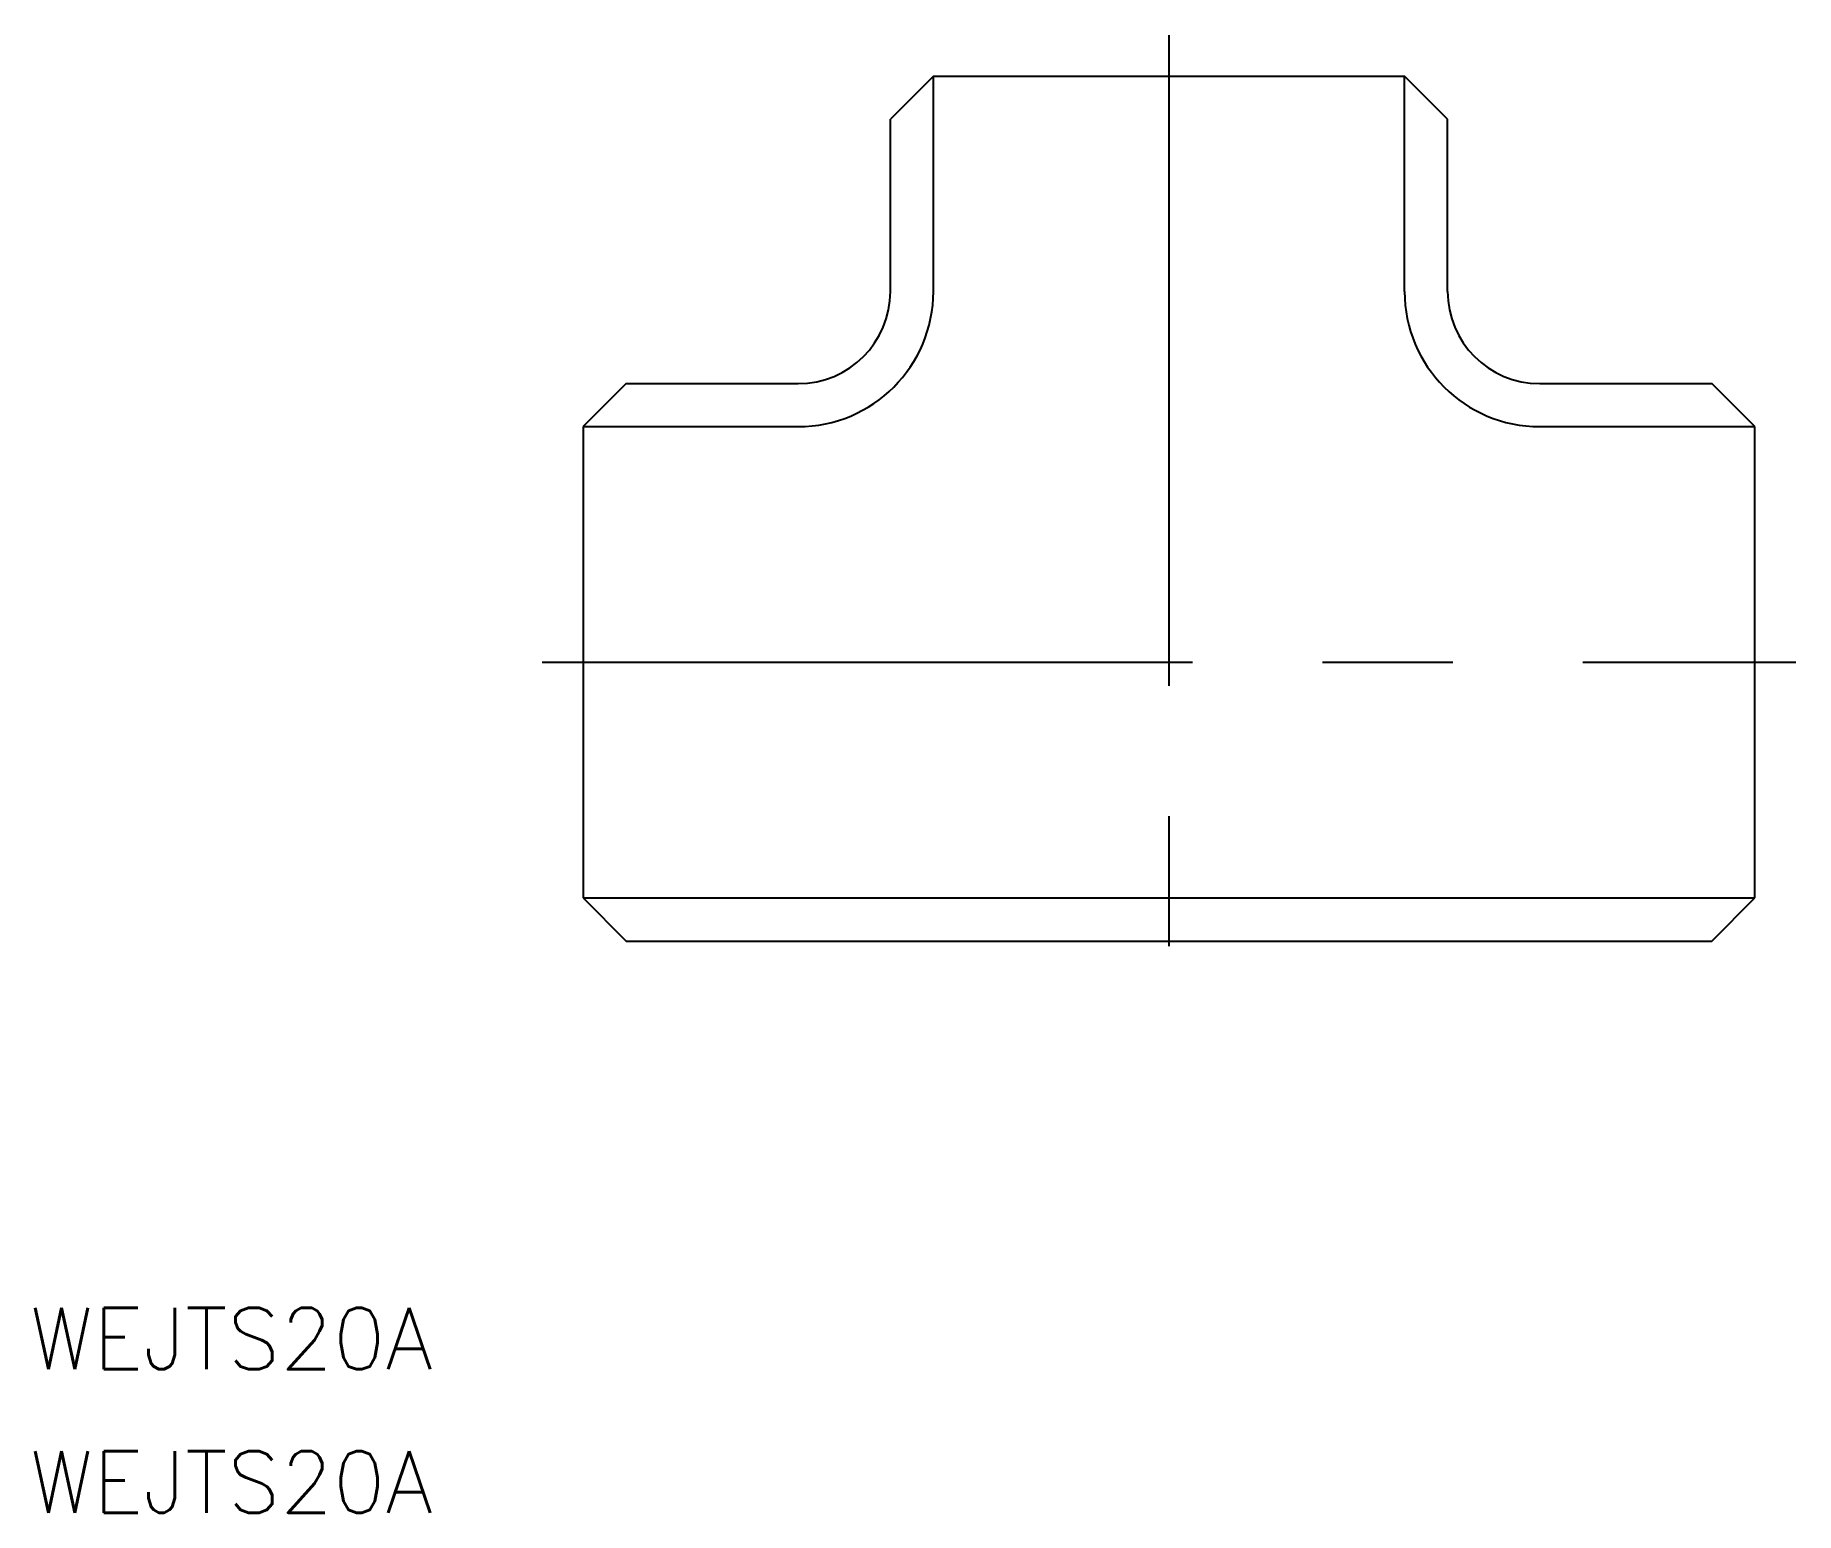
# Model space of a CAD drawing. Extents: x -55.3 to 30.6, y -41.5 to 30.6.
import ezdxf

# ---------------------------------------------------------------- set-up
doc = ezdxf.new("R2010")
doc.units = 0
doc.linetypes.add('CENTER', pattern=[50.8, 31.75, -6.35, 6.35, -6.35])
doc.layers.get('0').update_dxf_attribs({"linetype": 'CONTINUOUS'})
doc.layers.add('CENTER', color=1, linetype='CENTER')
doc.styles.get("Standard").update_dxf_attribs({"font": 'txt.shx', "height": 3, "bigfont": 'bigfont.shx'})

msp = doc.modelspace()

# ---------------------------------------------------------------- linework, layer by layer
at = {"color": 7, "linetype": 'CONTINUOUS'}
for p, q in [((-11.5, 28.6), (-13.6, 26.5)), ((-11.5, 28.6), (11.5, 28.6)), ((-11.5, 18.1), (-11.5, 28.6)), ((11.5, 18.1), (11.5, 28.6)), ((13.6, 26.5), (11.5, 28.6)), ((-13.6, 18.1), (-13.6, 26.5)), ((13.6, 18.1), (13.6, 26.5)), ((-26.5, 13.6), (-28.6, 11.5)), ((-26.5, 13.6), (-18.1, 13.6)), ((18.1, 13.6), (26.5, 13.6)), ((28.6, 11.5), (26.5, 13.6)), ((-28.6, 11.5), (-28.6, -11.5)), ((-28.6, 11.5), (-18.1, 11.5)), ((18.1, 11.5), (28.6, 11.5)), ((28.6, -11.5), (28.6, 11.5)), ((-28.6, -11.5), (28.6, -11.5)), ((-28.6, -11.5), (-26.5, -13.6)), ((26.5, -13.6), (28.6, -11.5)), ((-26.5, -13.6), (26.5, -13.6))]:
    msp.add_line(p, q, dxfattribs=at)
for centre, radius, start, end in [((-18.1, 18.1), 4.5, 270, 0), ((-18.1, 18.1), 6.6, 270, 0), ((18.1, 18.1), 6.6, 180, 270), ((18.1, 18.1), 4.5, 180, 270)]:
    msp.add_arc(centre, radius, start, end, dxfattribs=at)
at = {"layer": 'CENTER', "color": 1, "linetype": 'CENTER'}
for p, q in [((0, 30.6), (0, -15.6)), ((-30.6, 0), (30.6, 0))]:
    msp.add_line(p, q, dxfattribs=at)

# ---------------------------------------------------------------- texts
at = {"color": 7, "linetype": 'CONTINUOUS'}
for p in [(-55.606, -34.5), (-55.606, -41.5)]:
    msp.add_text('WEJTS20A', height=3, dxfattribs=at).set_placement(p)

doc.saveas('drawing.dxf')
